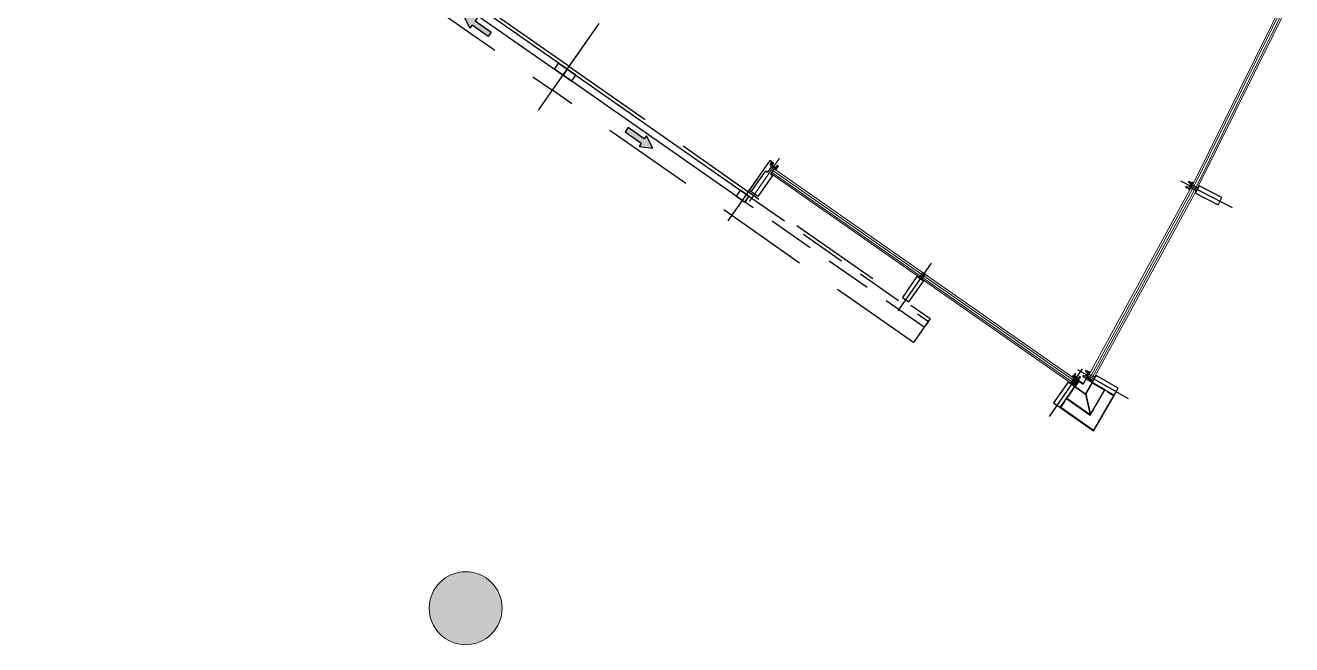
# Model space of a CAD drawing. Header units: centimetres. Extents: x 139057 to 200038, y 34824 to 80516.
# Drawn here: x 173085 to 173953, y 50703 to 51127 of the extents above; entities that cross this region are included whole.
import ezdxf

# ---------------------------------------------------------------- set-up
doc = ezdxf.new("R2010")
doc.units = ezdxf.units.CM
doc.header["$LTSCALE"] = 100
for name, pattern in [('GI-ST-ESC-P1$0$CENTER', [50.8, 31.75, -6.35, 6.35, -6.35]), ('GI-ST-ESC-P1$0$CENTER2', [28.575, 19.05, -3.175, 3.175, -3.175]), ('GI-ST-ESC-P1$0$HIDDEN', [9.525, 6.35, -3.175]), ('GI-ST-ESC-P1$0$HIDDEN2', [4.7625, 3.175, -1.5875])]:
    doc.linetypes.add(name, pattern=pattern)
doc.layers.get('Defpoints').update_dxf_attribs({"lineweight": 0})
doc.layers.add('410_STRUTTURE_001-AM_0', color=7, linetype='Continuous', lineweight=0)
doc.layers.add('441_SERRAMENTI_001-AM_0', color=1, linetype='Continuous', lineweight=0)
for name, color, linetype in [('A-GRAFICA', 253, 'Continuous'), ('A-SE', 252, 'Continuous'), ('GI-ST-ESC-P1$0$A-CLNG-GLAZ', 1, 'Continuous'), ('GI-ST-ESC-P1$0$A-DOOR', 1, 'Continuous'), ('GI-ST-ESC-P1$0$A-DOORS-SLIDING', 1, 'Continuous'), ('GI-ST-ESC-P1$0$A-GLAZ-MULL', 1, 'Continuous'), ('GI-ST-ESC-P1$0$A-INSL', 7, 'Continuous')]:
    doc.layers.add(name, color=color, linetype=linetype)

# ---------------------------------------------------------------- blocks, each defined once
blk = doc.blocks.new('GI-ST-ESC-P1$0$FRAME')
at = {"layer": 'Defpoints', "color": 11}
for p, q in [((5, 9.3), (5, 11)), ((18.5, 9.3), (18.5, 11)), ((34.2, 9.3), (34.2, 11)), ((44.9, 9.3), (44.9, 11)), ((5, -9.3), (5, -11)), ((18.5, -9.3), (18.5, -11)), ((34.2, -9.3), (34.2, -11)), ((44.9, -9.3), (44.9, -11))]:
    blk.add_line(p, q, dxfattribs=at)
at = {"layer": 'Defpoints'}
blk.add_line((49, 11), (49, -11), dxfattribs=at)
at = {"layer": 'GI-ST-ESC-P1$0$A-CLNG-GLAZ', "color": 11, "linetype": 'GI-ST-ESC-P1$0$CENTER'}
blk.add_line((-81.1, 0), (317.6, 0), dxfattribs=at)
at = {"layer": 'GI-ST-ESC-P1$0$A-GLAZ-MULL', "color": 11}
blk.add_line((0, 11), (0, -11), dxfattribs=at)
at = {"layer": 'GI-ST-ESC-P1$0$A-GLAZ-MULL', "color": 5}
blk.add_lwpolyline([(-3.3, 23), (-26.5, 23, 0.414214), (-27.5, 22), (-27.5, 16, 0.414214), (-26.5, 15), (-10, 15, -0.414214), (-9.5, 14.5), (-9.5, -14.5, -0.414214), (-10, -15), (-26.5, -15, 0.414214), (-27.5, -16), (-27.5, -22, 0.414214), (-26.5, -23), (-3.3, -23), (-3.3, -25, 0.414214), (-2.3, -26), (0, -26), (0, -11), (49, -11), (49, -27.5), (224, -27.5), (224, 27.5), (49, 27.5), (49, 11), (0, 11), (0, 26), (-2.3, 26, 0.414214), (-3.3, 25)], format="xyb", close=True, dxfattribs=at)
blk = doc.blocks.new('GI-ST-ESC-P1$0$door jam')
at = {"layer": 'Defpoints'}
blk.add_line((26.7, -34.1), (256.9, -314.3), dxfattribs=at)
at = {"layer": 'GI-ST-ESC-P1$0$A-DOOR'}
blk.add_lwpolyline([(216.5, -248.5), (185.3, -210.7), (198.8, -199.6), (87.4, -64.6), (32.2, -110.1), (191.7, -303.3, 0.414214), (193.1, -303.5), (201.6, -296.5, 0.414214), (201.7, -295), (187.2, -277.5, -0.414214), (187.3, -276.8), (192.3, -272.7)], format="xyb", dxfattribs=at)
blk.add_lwpolyline([(44.2, -100.3), (155.6, -235.2), (168.3, -224.7), (199.5, -262.5)], dxfattribs=at)
blk.add_lwpolyline([(236.4, -266.4, 0.414214), (237.8, -266.5), (242.4, -262.7, 0.414214), (242.6, -261.3), (228.1, -243.8, -0.414214), (228.2, -243.1), (229.4, -242.2, 0.414214), (229.5, -240.7), (228, -239), (190.2, -270.2), (207.1, -290.6, 0.414214), (208.5, -290.7), (213.1, -286.9, 0.414214), (213.3, -285.5), (202.8, -272.8, -0.414214), (202.8, -272.1), (225.2, -253.6, -0.414214), (225.9, -253.7)], format="xyb", close=True, dxfattribs=at)
blk = doc.blocks.new('GI-ST-ESC-P1$0$SLIDING-EXIT-DOORS-3000CLEAR')
at = {"layer": 'GI-ST-ESC-P1$0$A-DOORS-SLIDING', "linetype": 'GI-ST-ESC-P1$0$CENTER2', "ltscale": 0.5}
for p in [(0, -290.4), (0, 75)]:
    blk.add_line(p, (0, 434), dxfattribs=at)
at = {"layer": 'GI-ST-ESC-P1$0$A-DOORS-SLIDING', "linetype": 'Continuous', "ltscale": 0.5}
for p, q in [((-1500, -168.3), (-1500, 185.2)), ((1500, -168.3), (1500, 185.2))]:
    blk.add_line(p, q, dxfattribs=at)
at = {"layer": 'GI-ST-ESC-P1$0$A-DOORS-SLIDING', "color": 70, "linetype": 'GI-ST-ESC-P1$0$HIDDEN'}
for points in [[(0, 75), (-3020, 75), (-3020, -125), (0, -125)], [(0, 75), (3020, 75), (3020, -125), (0, -125)]]:
    blk.add_lwpolyline(points, dxfattribs=at)
at = {"layer": 'GI-ST-ESC-P1$0$A-DOORS-SLIDING', "color": 11, "linetype": 'GI-ST-ESC-P1$0$HIDDEN2'}
for points in [[(-1500, 52.5), (-3020, 52.5), (-3020, 2.5), (-1500, 2.5)], [(1500, 52.5), (3020, 52.5), (3020, 2.5), (1500, 2.5)]]:
    blk.add_lwpolyline(points, close=True, dxfattribs=at)
at = {"layer": 'GI-ST-ESC-P1$0$A-DOORS-SLIDING'}
for points in [[(-1448, 52.5), (-1448, 2.5), (-1520, 2.5), (-1520, 52.5)], [(0, 52.5), (-1520, 52.5), (-1520, 2.5), (0, 2.5)], [(0, 52.5), (0, 2.5), (-72, 2.5), (-72, 52.5)], [(0, 52.5), (1520, 52.5), (1520, 2.5), (0, 2.5)], [(1448, 52.5), (1448, 2.5), (1520, 2.5), (1520, 52.5)]]:
    blk.add_lwpolyline(points, close=True, dxfattribs=at)
blk.add_lwpolyline([(0, 2.5), (72, 2.5), (72, 52.5), (0, 52.5)], dxfattribs=at)
blk = doc.blocks.new('GI-ST-ESC-P1$0$ARR2')
at = {"layer": 'GI-ST-ESC-P1$0$A-DOORS-SLIDING'}
blk.add_hatch(color=30, dxfattribs=at).paths.add_polyline_path([(0, 0), (0, -135.3), (-27.1, -135.3), (17.7, -218.5), (62.5, -135.3), (35.4, -135.3), (35.4, 0)])
blk.add_lwpolyline([(0, 0), (0, -135.3), (-27.1, -135.3), (17.7, -218.5), (62.5, -135.3), (35.4, -135.3), (35.4, 0), (0, 0)], dxfattribs=at)
blk = doc.blocks.new('GI-ST-ESC-P1$0$MULL-NO-CAP')
at = {"layer": 'GI-ST-ESC-P1$0$A-CLNG-GLAZ', "color": 11, "linetype": 'GI-ST-ESC-P1$0$CENTER'}
blk.add_line((193.7, -235.8), (-59.4, 72.4), dxfattribs=at)
at = {"layer": 'GI-ST-ESC-P1$0$A-GLAZ-MULL', "color": 5}
blk.add_lwpolyline([(130.6, -176.3), (147.6, -162.3), (119.6, -128.2), (132.3, -117.8), (21.2, 17.5), (-21.2, -17.5), (89.8, -152.7), (102.6, -142.2), (130.6, -176.3)], dxfattribs=at)

msp = doc.modelspace()

# ---------------------------------------------------------------- hatches: boundary and pattern name
at = {"layer": '410_STRUTTURE_001-AM_0'}
h = msp.add_hatch(color=256, dxfattribs=at)
edge = h.paths.add_edge_path()
edge.add_arc((173387.11, 50727.72), 25, 0, 360)
edge = h.paths.add_edge_path()
edge.add_arc((172587.11, 50727.75), 25, 0, 360)
edge = h.paths.add_edge_path()
edge.add_arc((171787.11, 50727.78), 25, 0, 360)

# ---------------------------------------------------------------- linework, layer by layer
msp.add_circle((173387.11, 50727.72, 0), 25, dxfattribs=at)
at = {"layer": '441_SERRAMENTI_001-AM_0'}
for p, q in [((173596.2, 51025.78, 0), (173801.69, 50882.2, 0)), ((173596.82, 51026.66, 0), (173802.3, 50883.08, 0)), ((173597.72, 51027.95, 0), (173803.2, 50884.37, 0)), ((173598.49, 51029.05, 0), (173803.97, 50885.47, 0))]:
    msp.add_line(p, q, dxfattribs=at)
at = {"layer": '441_SERRAMENTI_001-AM_0', "elevation": 0}
for points in [[(173814.58, 50888.06), (173884.23, 51015.92), (173885.24, 51017.87), (173949.71, 51148.43)], [(173815.76, 50887.41), (173885.42, 51015.29), (173886.45, 51017.26), (173950.93, 51147.84)], [(173817.1, 50886.59), (173886.81, 51014.55), (173887.85, 51016.55), (173952.34, 51147.16)], [(173818.05, 50886.08), (173887.76, 51014.04), (173888.81, 51016.07), (173953.31, 51146.7)]]:
    msp.add_lwpolyline(points, dxfattribs=at)
at = {"layer": 'GI-ST-ESC-P1$0$A-GLAZ-MULL'}
for p, q in [((173699.62, 50953.01, 0), (173697.82, 50954.27, 0)), ((173812.4, 50884.72, 0), (173817.02, 50883.86, 0)), ((173816.26, 50882.52, 0), (173813.16, 50886.05, 0)), ((173803.53, 50880.66, 0), (173807.37, 50883.38, 0)), ((173806.13, 50884.27, 0), (173804.79, 50879.78, 0)), ((173797.88, 50869.42, 0), (173797.68, 50869.56, 0)), ((173811.94, 50874.54, 0), (173815.13, 50860.36, 0))]:
    msp.add_line(p, q, dxfattribs=at)
at = {"layer": 'GI-ST-ESC-P1$0$A-GLAZ-MULL', "elevation": 0}
for points in [[(173804.86, 50882.9), (173805.04, 50882.77), (173806.13, 50884.27), (173810.43, 50881.27), (173813.16, 50886.05), (173814.98, 50885.01), (173815.11, 50885.23), (173813.06, 50886.4), (173810.35, 50881.63), (173806.06, 50884.62), (173804.86, 50882.9)], [(173797.68, 50869.56), (173794.67, 50865.26), (173817.57, 50849.26), (173831.64, 50873.77), (173827.08, 50876.37), (173826.96, 50876.16), (173831.31, 50873.69), (173817.49, 50849.62), (173795.02, 50865.32), (173797.88, 50869.42)], [(173817.13, 50884.06), (173816.22, 50882.46), (173824.9, 50877.5), (173815.13, 50860.36), (173799.16, 50871.51), (173804.89, 50879.71), (173803.37, 50880.77), (173803.26, 50880.61), (173804.61, 50879.66), (173798.88, 50871.46), (173815.19, 50860.07), (173825.18, 50877.58), (173816.49, 50882.53), (173817.31, 50883.96), (173817.13, 50884.06)], [(173804.61, 50879.66), (173811.94, 50874.54), (173816.49, 50882.53)]]:
    msp.add_lwpolyline(points, dxfattribs=at)
for points in [[(173816.26, 50882.52), (173812.4, 50884.72), (173813.16, 50886.05), (173817.02, 50883.86)], [(173803.53, 50880.66), (173806.13, 50884.27), (173807.37, 50883.38), (173804.79, 50879.78)]]:
    msp.add_lwpolyline(points, close=True, dxfattribs=at)
at = {"layer": 'GI-ST-ESC-P1$0$A-INSL'}
msp.add_line((173812.13, 50874.6, 0), (173815.32, 50860.41, 0), dxfattribs=at)
at = {"layer": 'GI-ST-ESC-P1$0$A-INSL', "elevation": 0}
msp.add_lwpolyline([(173804.8, 50879.71), (173812.13, 50874.6), (173816.68, 50882.59)], dxfattribs=at)

# ---------------------------------------------------------------- block references
at = {"layer": 'A-GRAFICA', "yscale": 0.1, "zscale": 0.1}
for p, xscale, rotation in [((173402.64, 51119.88, 0), -0.1, 235.0582479009546), ((173496.41, 51054.37, 0), 0.1, 55.05824790094972)]:
    msp.add_blockref('GI-ST-ESC-P1$0$ARR2', p, dxfattribs=dict(at, xscale=xscale, rotation=rotation))
at = {"layer": 'A-SE', "xscale": -0.1, "yscale": 0.1, "zscale": 0.1, "rotation": 325.0582478714948}
msp.add_blockref('GI-ST-ESC-P1$0$SLIDING-EXIT-DOORS-3000CLEAR', (173453.71, 51093.11, 0), dxfattribs=at)
at = {"layer": 'GI-ST-ESC-P1$0$A-GLAZ-MULL', "yscale": 0.1, "zscale": 0.1}
for name, p, xscale, rotation in [('GI-ST-ESC-P1$0$door jam', (173579.18, 51002.95, 0), -0.1, 184.5877968585478), ('GI-ST-ESC-P1$0$MULL-NO-CAP', (173688.7, 50939.3, 0), 0.1, 105.66), ('GI-ST-ESC-P1$0$FRAME', (173805.16, 50885.25, 0), 0.1, 235.0629097885848), ('GI-ST-ESC-P1$0$FRAME', (173813.6, 50887.35, 0), 0.1, 330.3024718810974)]:
    msp.add_blockref(name, p, dxfattribs=dict(at, xscale=xscale, rotation=rotation))
at = {"layer": 'GI-ST-ESC-P1$0$A-GLAZ-MULL', "color": 1, "xscale": 0.1, "yscale": 0.1, "zscale": 0.1, "rotation": 332.5799430115654}
msp.add_blockref('GI-ST-ESC-P1$0$FRAME', (173884.29, 51017.13, 0), dxfattribs=at)

doc.saveas('drawing.dxf')
